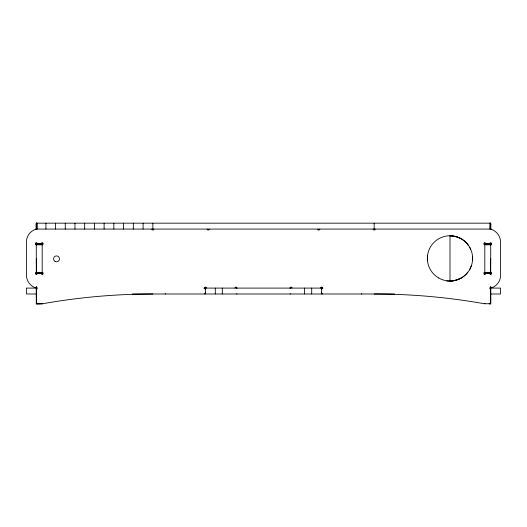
<?xml version="1.0" encoding="UTF-8"?>
<svg xmlns="http://www.w3.org/2000/svg" width="527" height="527" viewBox="0 0 527 527"><rect width="100%" height="100%" fill="white"/><g stroke="black" fill="none" stroke-linecap="round" stroke-linejoin="round"><path stroke-width="0.79" d="M152.843 293.994L134.306 294.277A631.063 631.063 0 0 0 42.186 303.829L36.284 303.829L39.973 303.697M36.284 286.998L36.416 303.335L37.015 303.796L42.186 303.829L42.186 303.335M36.284 258.579L36.574 273.045M36.284 228.092L36.284 229.568L36.284 224.153M36.284 224.746L36.284 223.665M36.284 289.165A0.982 0.982 0 0 0 37.134 287.689A0.982 0.982 0 0 0 35.434 287.689L34.775 287.63A13.959 13.959 0 0 1 26.449 273.335L26.449 243.83A13.643 13.643 0 0 1 36.284 229.074L36.284 223.171L490.729 223.171M42.186 272.387L36.284 272.354A0.982 0.982 0 0 0 35.302 273.335A0.982 0.982 0 0 0 36.284 274.317A0.982 0.982 0 0 0 37.265 273.335M484.814 303.697L490.716 303.829L489.24 303.697M484.814 272.387L490.716 272.354A0.982 0.982 0 0 1 491.698 273.335A0.982 0.982 0 0 1 490.716 274.317A0.982 0.982 0 0 1 489.735 273.335M490.716 286.998L490.716 302.847L489.735 303.829M490.716 258.671L490.426 273.045M490.716 223.171L490.716 229.568L490.716 224.153M490.716 224.746L490.716 223.665M490.716 229.568L490.723 228.092M489.748 243.83L489.767 243.665A0.982 0.982 0 0 1 490.887 242.954A0.982 0.982 0 0 1 491.698 244.008A0.982 0.982 0 0 1 490.716 244.903M41.198 243.83A0.982 0.982 0 0 1 42.186 242.842A0.982 0.982 0 0 1 43.168 243.83A0.982 0.982 0 0 1 42.186 244.811L36.284 244.811L36.574 244.113M205.464 293.005L204.483 293.994M469.59 269.89L470.15 268.546M470.716 267.209L471.283 265.865M467.792 272.195C463.786 277.861 456.79 280.753 449.992 281.01L449.992 235.76C457.061 235.997 464.234 239.172 468.239 245.154M461.309 278.032L455.848 280.239L449.992 281.01M165.135 293.994L165.63 293.862M290.061 293.994L290.548 293.862M151.895 229.074L151.862 229.074A0.982 0.982 0 0 0 152.843 230.055A0.982 0.982 0 0 0 153.825 229.074L153.825 229.074M36.277 229.074L490.729 229.074M36.284 244.113L42.186 244.113M484.814 244.113L490.716 244.113M36.284 244.317L42.186 244.317M484.814 244.317L490.716 244.317M36.284 272.848L42.186 272.848M484.814 272.848L490.716 272.848M36.284 273.045L42.186 273.045M484.814 273.045L490.716 273.045M446.764 281.01L453.227 281.01M36.541 288.091L26.449 288.091L26.449 293.994L36.541 293.994M203.89 288.091L323.143 288.091M490.459 288.091L500.551 288.091L500.551 293.994L490.459 293.994M132.448 293.994L394.618 293.994M36.284 303.335L39.973 303.335M489.24 303.335L490.716 303.335M36.284 303.539L39.973 303.539M489.24 303.539L490.716 303.539M449.992 235.76L455.848 236.531L461.309 238.744M361.37 293.862L361.865 293.994M322.517 293.994L321.536 293.005M236.452 293.862L236.939 293.994M490.426 244.113L490.716 244.811L484.814 244.811A0.982 0.982 0 0 1 483.832 243.83A0.982 0.982 0 0 1 484.814 242.842A0.982 0.982 0 0 1 485.802 243.83M469.867 247.552L470.716 249.561M490.716 242.842L490.716 274.317M490.716 286.543L490.716 303.829M490.584 223.171L490.597 229.074M490.426 223.171L490.426 229.074M490.235 223.171L490.235 229.074M489.998 223.171L489.998 229.074M484.814 242.842L484.814 274.317M484.814 303.335L484.814 303.829A631.063 631.063 0 0 0 374.157 293.994M472.62 256.768L472.62 260.002M427.371 255.964L427.371 260.812M374.157 223.171L374.157 229.074M321.536 288.091L321.536 293.994M311.701 288.091L311.701 293.994M304.428 288.091L304.428 293.994M222.308 288.091L222.308 293.994M215.299 288.091L215.299 293.994M205.464 288.091L205.464 293.994M152.843 223.171L152.843 229.074M143.087 223.171L143.087 229.074M133.338 223.171L133.338 229.074M123.588 223.171L123.588 229.074M113.845 223.171L113.845 229.074M104.109 223.171L104.109 229.074M94.386 223.171L94.386 229.074M84.669 223.171L84.669 229.074M74.966 223.171L74.966 229.074M65.269 223.171L65.269 229.074M55.592 223.171L55.592 229.074M45.928 223.171L45.928 229.074M42.186 242.842L42.186 274.317M36.969 223.171L36.969 229.074M36.87 223.171L36.87 229.074M36.646 223.171L36.646 229.074M36.574 223.171L36.561 229.074M36.416 223.171L36.468 229.074M36.277 223.171L36.284 229.568M36.284 244.811A0.982 0.982 0 0 1 35.302 243.83A0.982 0.982 0 0 1 36.284 242.842L36.284 274.317M36.284 286.543L36.284 303.829M290.193 288.585A0.982 0.982 0 0 1 290.785 287.143A0.982 0.982 0 0 1 292.024 288.091M320.548 288.091A0.982 0.982 0 0 1 321.536 287.11A0.982 0.982 0 0 1 322.517 288.091A0.982 0.982 0 0 1 321.536 289.073M234.976 288.091A0.982 0.982 0 0 1 236.215 287.143A0.982 0.982 0 0 1 236.807 288.585M205.464 289.073A0.982 0.982 0 0 1 204.483 288.091A0.982 0.982 0 0 1 205.464 287.11A0.982 0.982 0 0 1 206.452 288.091M36.284 242.842A0.982 0.982 0 0 1 37.265 243.83M41.929 272.387A0.982 0.982 0 0 1 43.155 273.164A0.982 0.982 0 0 1 42.272 274.317A0.982 0.982 0 0 1 41.198 273.335M485.802 273.335A0.982 0.982 0 0 1 484.728 274.317A0.982 0.982 0 0 1 483.845 273.164A0.982 0.982 0 0 1 485.071 272.387M490.716 229.074A13.959 13.959 0 0 1 500.551 243.922L500.551 273.427A13.643 13.643 0 0 1 492.238 287.656L491.566 287.689A0.982 0.982 0 0 0 489.866 287.689A0.982 0.982 0 0 0 490.716 289.165M319.81 229.074A0.982 0.982 0 0 1 318.828 230.055A0.982 0.982 0 0 1 317.847 229.074M375.138 229.074A0.982 0.982 0 0 1 374.157 230.055A0.982 0.982 0 0 1 373.175 229.074M209.153 229.074A0.982 0.982 0 0 1 208.172 230.055A0.982 0.982 0 0 1 207.19 229.074M472.554 256.761A22.621 21.851 0 0 1 472.554 260.015M36.284 273.203L42.186 273.335L36.284 273.203M36.284 243.83L42.186 243.961L36.284 243.83M484.814 273.203L490.716 273.335L484.814 273.203M484.814 243.83L490.716 243.961L484.814 243.83M55.052 261.412A2.951 2.951 0 0 0 59.479 258.856A2.951 2.951 0 0 0 55.052 256.3A2.951 2.951 0 0 0 55.052 261.412M438.681 277.979A22.621 22.621 0 0 0 472.62 258.388A22.621 22.621 0 0 0 438.681 238.79A22.621 22.621 0 0 0 438.681 277.979"/></g></svg>
